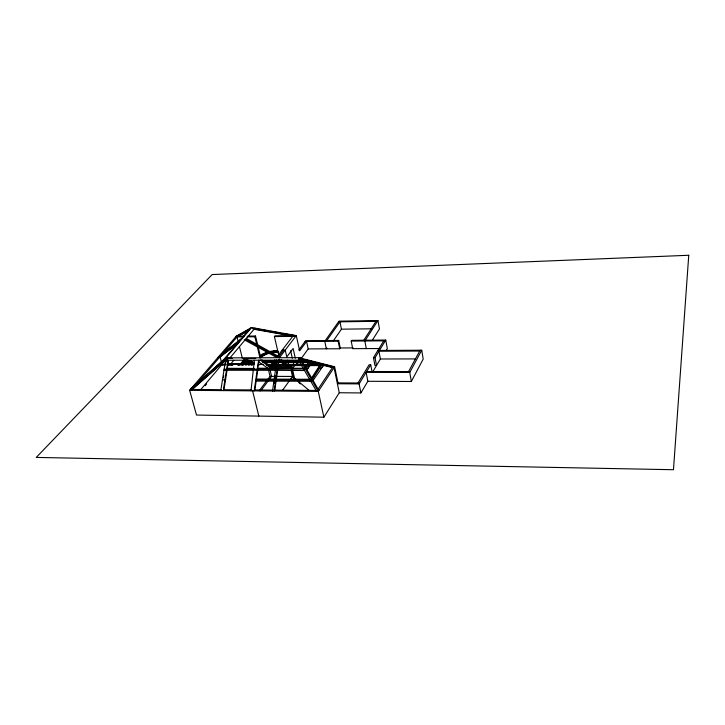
<?xml version="1.0" encoding="UTF-8"?>
<svg xmlns="http://www.w3.org/2000/svg" width="725" height="725" viewBox="0 0 725 725"><rect width="100%" height="100%" fill="white"/><g stroke="black" fill="none" stroke-linecap="round" stroke-linejoin="round"><path stroke-width="1.09" d="M310.916 363.397L312.131 362.074L310.499 364.883L309.693 364.72L306.983 369.886L312.43 362.156L302.361 361.712M250.977 390.838L254.384 360.243M254.085 368.481L227.324 368.309L226.572 369.215L224.107 369.206M275.518 381.205L274.159 391.029L274.829 390.123L276.044 381.377M304.518 370.538L277.022 370.303L275.672 380.063L276.352 379.148L277.566 370.466M278.418 360.198L277.177 369.17L226.608 369.17L227.994 360.234L225.865 357.869L251.584 327.519L296.271 335.593L299.661 350.855L306.575 341.466L308.197 348.924L301.21 358.567M273.896 381.196L272.537 391.02L273.198 390.104L254.883 389.959L254.194 390.866L258.598 360.234M274.059 380.054L275.409 370.303M275.572 369.17L276.814 360.198M274.123 383.552L274.431 381.296M274.893 378.06L275.21 375.795M277.05 362.645L277.367 360.379M304.4 368.998L277.177 369.17L277.874 368.255L278.98 360.271M257.71 370.439L256.46 379.066L255.581 381.105L312.403 381.268M223.971 370.276L257.148 370.276L259.16 360.434M254.883 389.959L256.133 381.278M253.351 369.197L253.188 370.312L254.04 368.327L253.378 369.243M231.366 358.522L225.865 357.869L225.412 361.059L227.868 361.05L227.994 360.234L223.2 360.243L189.669 390.322L196.511 415.053L323.885 417.192L339.273 392.751L334.053 367.611L300.821 359.228L298.836 357.67L225.865 357.869L190.43 389.443M226.436 370.276L223.273 390.603L223.989 389.715L226.988 370.475M227.324 368.309L228.538 360.506M225.538 360.243L220.79 390.585L221.515 389.688L191.971 389.452L191.21 390.34L225.484 360.307L224.605 361.059L223.2 360.243L250.397 328.198M223.382 377.788L223.717 375.623M225.575 363.723L225.91 361.558M311.378 378.332L320.296 364.548L321.927 364.548L312.412 379.275L320.087 365.219L321.927 364.548M309.684 361.875C308.034 361.965 310.418 361.413 309.312 362.328L308.895 361.702L308.352 362.736M339.273 392.751L360.896 392.941L367.856 381.278L411.329 381.495L423.201 359.065L421.733 350.229L377.87 350.456M411.329 381.495L409.761 372.433L421.733 350.229M408.574 371.572L420.119 350.238M386.171 350.574L387.313 348.662L385.745 340.052L351.707 340.342L351.199 341.094L352.694 348.671L379.601 348.526M372.759 371.762L380.389 358.993L378.948 351.244L419.684 351.045M360.896 392.941L359.111 383.888L370.72 364.784L369.125 364.784L358.005 382.999M383.743 340.832L373.466 357.67L374.943 365.482L376.511 365.482L375.042 357.67L385.745 340.052M372.324 340.27L379.465 328.923L377.933 320.577L339.028 321.148L324.764 341.312L326.341 348.825L326.866 348.063M316.598 391.382L298.51 360.162L298.836 357.67L334.624 366.75L337.968 382.891L337.406 383.761L359.111 383.888M377.933 320.577L364.847 340.986L366.297 348.598M363.814 340.233L376.456 320.595M317.822 389.542L332.431 367.602L334.053 367.611M308.197 348.924L339.708 348.752L340.224 347.982L338.693 340.451L305.669 340.723L298.8 350.003M323.767 365.01L313.082 380.435M339.708 348.752L338.176 341.203L338.693 340.451M333.337 340.859L341.439 329.177L339.971 321.837L326.776 340.551M304.926 367.575L309.058 361.73M306.068 368.3L310.708 361.73M282.668 390.113L289.221 380.997M290.526 379.175L292.492 376.438L295.918 379.32M298.664 362.074L296.761 364.702L295.791 360.379M292.139 368.998L295.265 364.702M260.212 359.999L271.277 368.418L290.671 368.436L291.912 366.741L271.005 366.732M289.71 367.584L290.335 366.741M301.582 364.376L287.281 364.394L286.656 365.246L283.031 362.373L280.974 362.011L262.885 362.029L263.547 361.186M301.301 364.748L287.743 364.757L287.109 365.608L267.588 365.608L267.108 365.255L267.761 364.403M286.157 364.757L285.523 365.608L289.094 368.436M260.719 390.847L271.603 376.366L270.189 370.403M279.261 360.108L282.75 361.757L283.212 361.15L308.569 360.869L280.974 362.011L278.382 359.962M259.142 390.829L270.044 376.357L268.631 370.403M271.277 368.418L277.231 360.606M279.225 357.987L296.271 335.593L275.02 335.811L274.413 336.563L278.663 354.915M270.362 367.575L276.216 359.917M244.234 339.808L276.624 357.371L278.164 357.362L283.702 350.112M269.446 366.732L274.666 359.926M277.249 356.555L292.71 336.382M267.579 365.608L268.232 364.766L285.034 364.757M251.249 365.201L253.351 362.563L254.439 363.035M252.227 365.201L254.33 362.563M250.161 364.729L252.264 362.092L253.351 362.563M251.131 364.729L253.243 362.092M248.249 364.666L251.068 361.159L248.367 365.137M249.337 365.137L252.155 361.621L252.264 362.092M246.446 365.074L249.98 360.688L247.27 364.666M250.995 363.107L251.412 362.582M245.358 364.603L248.892 360.216L245.476 365.074M244.379 364.603L247.805 359.754L243.555 365.01L240.646 365.01L240.274 363.569L230.559 363.615L230.124 364.14L229.988 363.633L229.553 364.167L229.435 363.687L239.721 363.624L239.839 364.104L230.124 364.14M248.829 362.174L249.246 361.648M244.923 359.673L241.488 364.539L245.041 360.162M241.488 364.539L242.458 364.53L246.011 360.162M246.835 359.754L242.576 365.01L242.458 364.53M239.522 365.101L244.026 359.591M238.733 364.213L238.616 363.742L237.066 364.385L236.948 363.905L227.704 363.968M237.863 365.273L239.168 363.687L239.286 364.158L227.605 364.195M238.416 365.219L239.721 363.624M238.978 365.155L240.274 363.569M236.948 363.905L235.951 364.494L235.833 364.022L227.659 364.086M225.665 378.976L224.922 379.873L222.457 379.864M235.833 364.022L232.58 364.838L227.115 364.847M247.08 336.835L254.892 336.763L255.508 336.01L260.656 357.434M227.632 364.902L232.009 364.902L232.453 364.358L232.58 364.838M230.559 363.615L230.677 364.068L233.776 360.316M227.868 364.331L229.435 363.687M254.992 328.135L229.472 358.476L228.321 357.869L232.317 358.54M235.96 344.565L220.056 356.736L222.167 364.902L222.62 364.367L224.922 364.847M205.166 385.691L206.598 383.996M222.738 364.847L223.762 364.249M200.598 389.805L222.04 364.421L225.375 364.312M192.696 388.618L220.056 356.736M220.762 355.912L237.691 336.192L247.651 330.845M252.635 328.171L251.584 327.519L236.259 336.201L189.669 390.322L318.275 391.4L334.624 366.75L333.002 366.75M309.149 361.73L308.759 362.328M311.496 378.459L314.487 375.215M320.459 368.735L323.441 365.491L321.664 364.947L308.941 365.228M225.865 357.869L223.2 360.243L300.15 360.153L301.446 358.358L298.836 357.67L318.275 391.4L323.885 417.192M191.971 389.452L207.858 375.523M209.534 374.055L225.421 360.126M218.578 356.745L241.642 338.502M240.981 339.291L217.89 357.543L219.367 357.534L238.824 342.653M249.744 328.96L235.616 336.953L243.736 336.871M249.001 330.528L237.048 336.935L238.371 342.263M307.835 364.34L307.083 364.53L307.309 365.373L306.322 365.599M309.928 361.467L311.107 361.222M319.643 364.358L310.264 364.367L318.764 363.805M311.75 380.145L255.762 379.972M310.327 364.312L316.762 364.14M338.521 321.855L375.994 321.311M341.439 329.177L371.753 328.806M236.259 336.201L244.434 336.119M247.805 336.092L255.508 336.01M274.413 336.563L295.7 336.355L254.348 328.896M305.107 341.475L338.176 341.203M351.199 341.094L385.283 340.822M340.224 347.982L353.193 347.909M282.179 350.121L285.224 350.112L286.783 356.927L293.118 348.48L295.302 358.213M373.466 357.67L375.042 357.67M230.677 364.068L237.148 364.05M243.5 358.513L255.789 358.476M380.389 358.993L415.362 358.92M249.01 360.688L249.98 360.688M250.098 361.159L251.068 361.159M263.556 361.186L280.484 361.159M251.185 361.63L252.155 361.621M280.031 359.899L282.75 361.757L300.177 361.721M301.573 362.156L309.312 362.328L262.885 362.029M303.784 364.376L308.179 364.367M227.741 363.859L238.616 363.742M241.362 364.041L240.274 363.587M226.988 364.367L254.357 364.403M258.852 364.403L263.347 364.403M266.718 364.394L285.695 364.394M303.567 364.738L308.08 364.738M222.167 364.902L225.448 364.902M259.767 364.902L258.68 364.439M267.117 365.255L276.089 365.255M278.337 365.246L302.252 365.237M304.482 365.228L306.711 365.228M301.591 365.599L287.109 365.608L290.671 368.436M303.811 365.599L306.041 365.59M309.385 365.59L320.513 365.581M288.604 367.584L271.92 367.575L264.779 362.119M277.874 368.255L304.364 368.255M258.028 368.237L276.261 368.255M269.718 368.418L268.159 368.418L258.589 361.757M257.148 370.276L277.022 370.303M366.642 371.499L410.223 371.572M409.761 372.433L366.125 372.342L367.856 381.278M270.044 376.357L274.902 376.375M277.104 376.384L292.492 376.438M276.352 379.148L309.62 379.275M256.46 379.066L274.739 379.139M337.968 382.891L359.645 383.008M223.989 389.715L251.666 389.932M274.829 390.123L316.1 390.449M282.75 361.168L298.791 361.331M300.866 361.367L305.47 361.413M280.974 362.011L309.312 362.328M282.75 361.757L288.287 361.875M292.719 361.965L299.353 362.11M320.087 365.219L319.444 363.923L317.813 363.923L320.087 365.219L323.441 365.491M312.43 362.156L311.523 362.736M253.741 328.362L255.961 328.751M258.182 329.15L260.402 329.54M262.613 329.929L268.159 330.908M270.38 331.298L272.6 331.697M274.82 332.086L280.367 333.065M282.578 333.455L294.785 335.612L294.205 336.373L253.097 329.123M301.382 359.781L309.638 361.866L308.895 361.702L309.638 361.866L308.895 361.702L309.294 362.273M311.542 362.346L320.296 364.548M323.296 365.3L332.431 367.602M299.815 358.368L303.095 359.192M305.288 359.745L308.569 360.579M309.666 360.851L317.369 362.799M318.411 363.062L320.885 363.687M322.118 363.995L331.914 366.469M246.31 338.466L278.79 356.546M245.639 339.255L278.164 357.362M261.779 359.827L264.027 361.548M281.436 362.373L285.07 365.246M281.49 359.781L283.212 361.15M284.39 362.092L287.281 364.394M287.743 364.757L291.296 367.584L293.752 378.414M297.631 380.761L308.75 390.123M293.58 378.16L295.292 379.601M298.718 382.492L300.431 383.933M305.941 366.143L306.503 366.968M300.821 359.228L318.891 390.476M231.891 364.421L232.009 364.902M239.431 346.523L242.349 358.25M252.581 390.847L258.834 416.096M254.892 336.763L256.695 344.266M257.212 346.405L260.039 358.204M291.133 370.439L292.719 377.435M287.526 360.198L288.523 364.566M290.607 350.655L292.311 358.222M292.8 360.379L293.77 364.702M291.912 366.741L294.858 379.719M370.72 364.784L372.034 371.671M261.879 354.797A16.095 6.996 -13.3 0 1 266.682 352.767M269.863 351.87A16.095 6.996 -13.3 0 1 272.038 351.435M273.117 351.263A16.095 6.996 -13.3 0 1 277.312 350.954M260.964 354.96A16.104 6.996 -13.3 0 1 277.24 350.646M262.214 355.468A13.974 6.072 -13.3 0 1 268.993 352.694M269.927 352.459A13.974 6.072 -13.3 0 1 271.839 352.069M272.781 351.924A13.974 6.072 -13.3 0 1 276.461 351.652M259.677 356.945A13.983 6.072 -13.3 0 1 268.921 352.386M269.854 352.151A13.983 6.072 -13.3 0 1 278.645 351.444M261.308 357.198A11.863 5.147 -13.3 0 1 268.123 353.573M272.446 352.586A11.863 5.147 -13.3 0 1 278.427 352.558M261.236 356.89A11.863 5.147 -13.3 0 1 278.364 352.25M688.75 255.273L673.471 469.728L36.25 457.421L212.153 274.558L688.75 255.273M310.092 380.208L309.947 381.359L310.101 380.172M303.712 369.188L303.558 370.33L303.766 369.224"/></g></svg>
